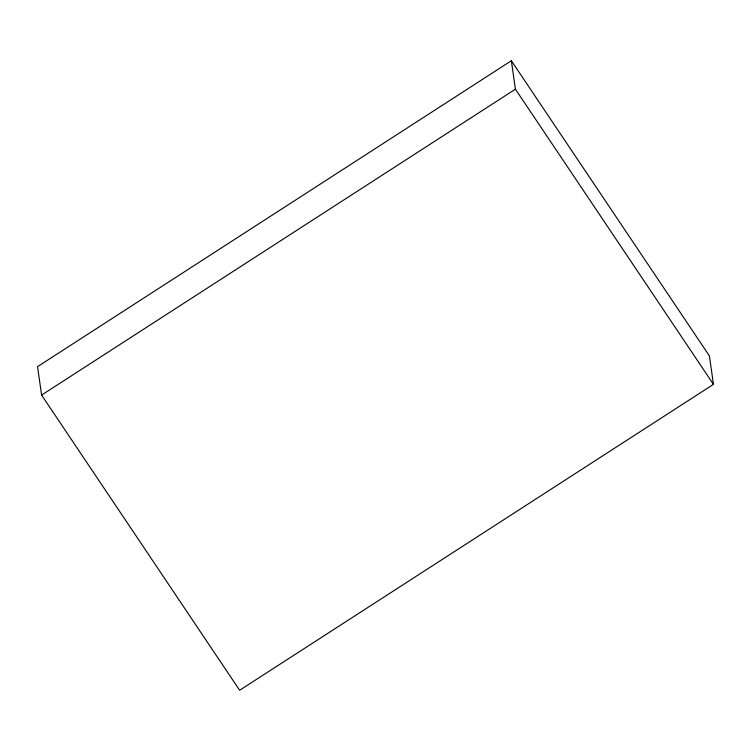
<?xml version="1.0" encoding="UTF-8"?>
<svg xmlns="http://www.w3.org/2000/svg" width="751" height="751" viewBox="0 0 751 751"><rect width="100%" height="100%" fill="white"/><g stroke="black" fill="none" stroke-linecap="round" stroke-linejoin="round"><path stroke-width="1.13" d="M511.356 60.737L37.55 366.648L41.596 395.082L239.644 690.263L713.45 384.352L709.404 355.918L511.356 60.737L515.411 89.172L713.45 384.352M41.596 395.082L515.411 89.172"/></g></svg>
